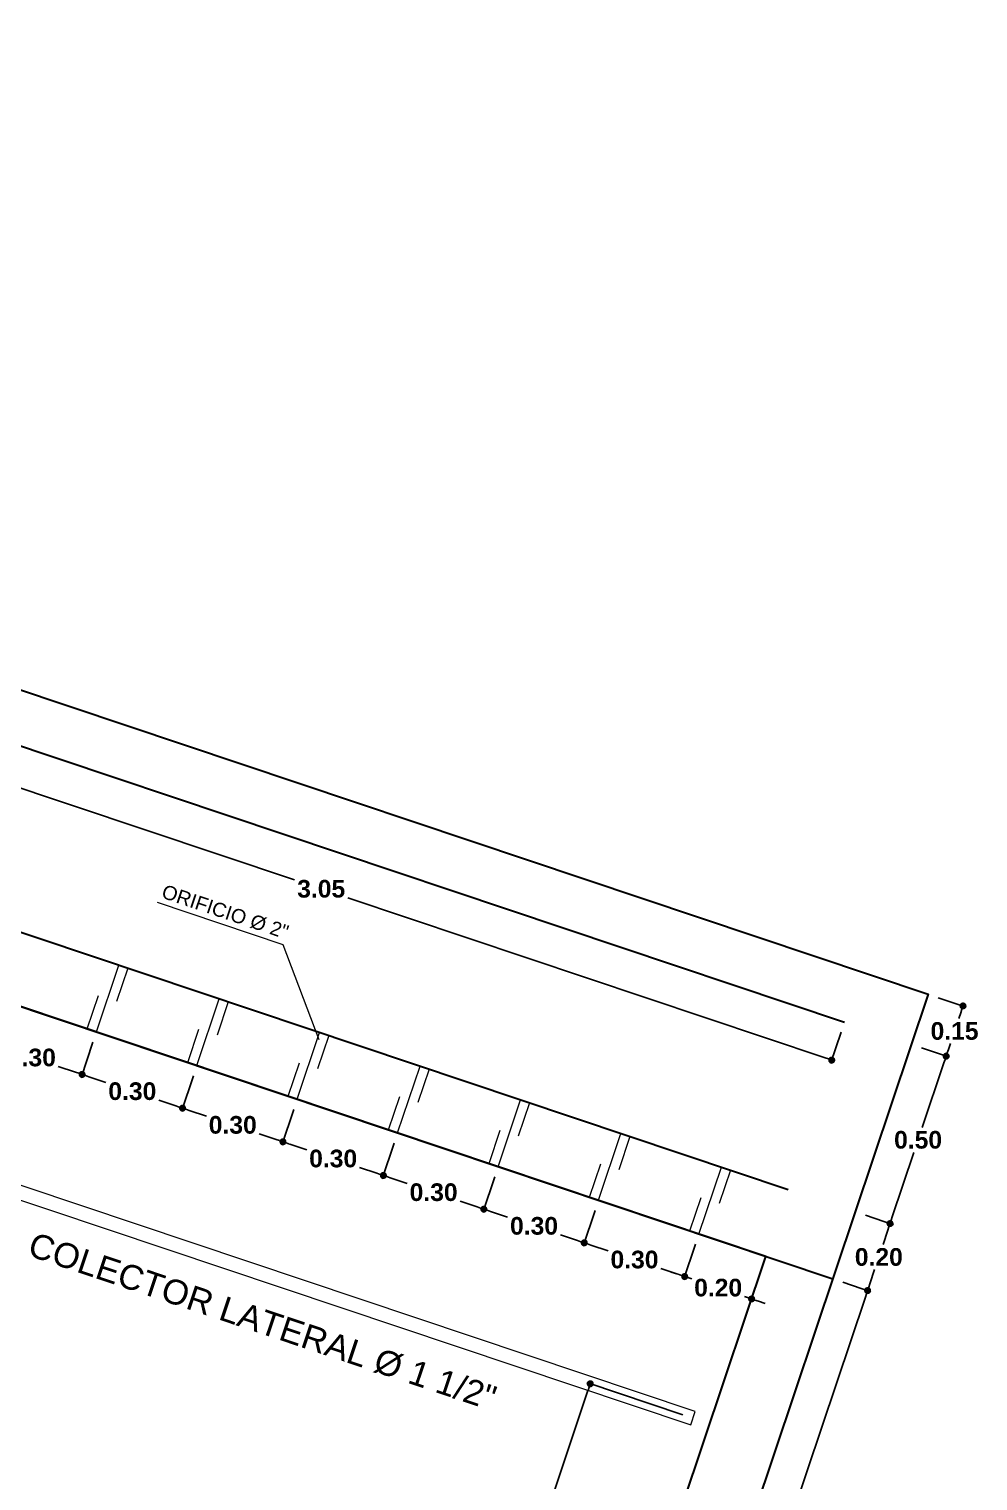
# Model space of a CAD drawing. Header units: metres. Extents: x 2572 to 5235, y 1556 to 2684.
# Drawn here: x 3448.682 to 3451.369, y 2285.626 to 2289.738 of the extents above; entities that cross this region are included whole.
import ezdxf

# ---------------------------------------------------------------- set-up
doc = ezdxf.new("R2010")
doc.units = ezdxf.units.M
doc.linetypes.add('DASHED2', pattern=[0.375, 0.25, -0.125])
doc.linetypes.add('HIDDEN2', pattern=[4.7625, 3.175, -1.5875])
for name, color, linetype, lineweight in [('0-CONCRETO 0.30mm', 146, 'Continuous', 30), ('0-COTAS', 7, 'Continuous', 5), ('0-LINEA1 0.00mm', 1, 'Continuous', 0), ('0-SOMBREADO', 252, 'Continuous', 0), ('0-TEXTO-0.05mm', 7, 'Continuous', 5), ('0-TUBERIA 0.00mm', 140, 'Continuous', 0), ('0-TUBERIAS 0.13mm', 140, 'Continuous', 13)]:
    doc.layers.add(name, color=color, linetype=linetype, lineweight=lineweight)
doc.layers.add('graf-02', color=4, linetype='Continuous')
doc.styles.add('OA-CDC', font='arial.ttf', dxfattribs={"height": 0.04})
doc.styles.add('WMF-Arial0', font='arialbd.ttf')
doc.dimstyles.new('ESC 1 en 100', dxfattribs={"dimtxt": 0.05, "dimasz": 0.02, "dimexe": 0.01, "dimexo": 0.03, "dimgap": 0.01, "dimtad": 0, "dimtih": 1, "dimtoh": 1, "dimzin": 0, "dimdsep": 46, "dimtxsty": 'WMF-Arial0', "dimblk": 'DOT', "dimcen": 2.5, "dimdle": 0.03, "dimclrd": 256, "dimclre": 256, "dimclrt": 256, "dimazin": 0, "dimtfac": 1, "dimtmove": 0, "dimatfit": 1, "dimldrblk": 'DOT', "dimfxl": 0.04, "dimtolj": 1, "dimtzin": 0, "dimarcsym": 0})

# ---------------------------------------------------------------- blocks, each defined once
blk = doc.blocks.new('_Dot')
at = {"layer": 'graf-02', "color": 0, "lineweight": -2}
blk.add_line((-0.5, 0), (-1, 0), dxfattribs=at)
at = {"layer": 'graf-02', "color": 0, "const_width": 0.5}
blk.add_lwpolyline([(-0.25, 0, 1), (0.25, 0, 1)], format="xyb", close=True, dxfattribs=at)
blk = doc.blocks.new('*D39')
at = {"layer": '0-COTAS', "lineweight": -2, "transparency": 16777216}
for p, q in [((3448.0899, 2287.8663), (3448.0602, 2287.7778)), ((3448.0824, 2287.7809), (3449.4337, 2287.3278)), ((3450.9362, 2286.8241), (3449.5849, 2287.2771)), ((3450.9817, 2286.8968), (3450.952, 2286.8082))]:
    blk.add_line(p, q, dxfattribs=at)
at = {"layer": 'Defpoints', "color": 0, "transparency": 16777216}
for p in [(3448.0994, 2287.8947), (3450.9912, 2286.9252), (3450.9552, 2286.8177)]:
    blk.add_point(p, dxfattribs=at)
at = {"layer": '0-COTAS', "lineweight": -2, "transparency": 16777216, "xscale": 0.02, "yscale": 0.02, "zscale": 0.02}
for p, rotation in [((3448.0634, 2287.7872), 161.4655210010615), ((3450.9552, 2286.8177), 341.4655210010615)]:
    blk.add_blockref('_Dot', p, dxfattribs=dict(at, rotation=rotation))
at = {"layer": '0-COTAS', "transparency": 16777216, "insert": (3449.5093, 2287.3025), "char_height": 0.05, "attachment_point": 5, "style": 'WMF-Arial0'}
blk.add_mtext('\\A1;3.05', dxfattribs=at)
blk = doc.blocks.new('*D93')
at = {"layer": '0-COTAS', "lineweight": -2, "transparency": 16777216}
for p, q in [((3451.2093, 2286.8521), (3451.2888, 2286.8255)), ((3451.2729, 2286.8097), (3451.2117, 2286.6272)), ((3451.1267, 2286.3736), (3451.1879, 2286.5561)), ((3451.0504, 2286.378), (3451.1298, 2286.3514))]:
    blk.add_line(p, q, dxfattribs=at)
at = {"layer": 'Defpoints', "color": 0, "transparency": 16777216}
for p in [(3451.1809, 2286.8617), (3451.0219, 2286.3876), (3451.1203, 2286.3546)]:
    blk.add_point(p, dxfattribs=at)
at = {"layer": '0-COTAS', "lineweight": -2, "transparency": 16777216, "xscale": 0.02, "yscale": 0.02, "zscale": 0.02}
for p, rotation in [((3451.2793, 2286.8287), 71.46552093351097), ((3451.1203, 2286.3546), 251.465520933511)]:
    blk.add_blockref('_Dot', p, dxfattribs=dict(at, rotation=rotation))
at = {"layer": '0-COTAS', "transparency": 16777216, "insert": (3451.1998, 2286.5916), "char_height": 0.05, "attachment_point": 5, "style": 'WMF-Arial0'}
blk.add_mtext('\\A1;0.50', dxfattribs=at)
blk = doc.blocks.new('*D94')
at = {"layer": '0-COTAS', "lineweight": -2, "transparency": 16777216}
for p, q in [((3451.0504, 2286.378), (3451.1298, 2286.3514)), ((3451.114, 2286.3356), (3451.1005, 2286.2953)), ((3451.0631, 2286.1839), (3451.0766, 2286.2243)), ((3450.9868, 2286.1884), (3451.0662, 2286.1618))]:
    blk.add_line(p, q, dxfattribs=at)
at = {"layer": 'Defpoints', "color": 0, "transparency": 16777216}
for p in [(3451.0219, 2286.3876), (3450.9584, 2286.198), (3451.0568, 2286.165)]:
    blk.add_point(p, dxfattribs=at)
at = {"layer": '0-COTAS', "lineweight": -2, "transparency": 16777216, "xscale": 0.02, "yscale": 0.02, "zscale": 0.02}
for p, rotation in [((3451.1203, 2286.3546), 71.46552093351097), ((3451.0568, 2286.165), 251.465520933511)]:
    blk.add_blockref('_Dot', p, dxfattribs=dict(at, rotation=rotation))
at = {"layer": '0-COTAS', "transparency": 16777216, "insert": (3451.0886, 2286.2598), "char_height": 0.05, "attachment_point": 5, "style": 'WMF-Arial0'}
blk.add_mtext('\\A1;0.20', dxfattribs=at)
blk = doc.blocks.new('*D95')
at = {"layer": '0-COTAS', "lineweight": -2, "transparency": 16777216}
for p, q in [((3450.9868, 2286.1884), (3451.0662, 2286.1618)), ((3451.0504, 2286.146), (3450.274, 2283.8302)), ((3449.4737, 2281.4433), (3450.2502, 2283.7591)), ((3449.3974, 2281.4478), (3449.4769, 2281.4211))]:
    blk.add_line(p, q, dxfattribs=at)
at = {"layer": 'Defpoints', "color": 0, "transparency": 16777216}
for p in [(3450.9584, 2286.198), (3449.369, 2281.4573), (3449.4674, 2281.4243)]:
    blk.add_point(p, dxfattribs=at)
at = {"layer": '0-COTAS', "lineweight": -2, "transparency": 16777216, "xscale": 0.02, "yscale": 0.02, "zscale": 0.02}
for p, rotation in [((3451.0568, 2286.165), 71.46552093351097), ((3449.4674, 2281.4243), 251.465520933511)]:
    blk.add_blockref('_Dot', p, dxfattribs=dict(at, rotation=rotation))
at = {"layer": '0-COTAS', "transparency": 16777216, "insert": (3450.2621, 2283.7946), "char_height": 0.05, "attachment_point": 5, "style": 'WMF-Arial0'}
blk.add_mtext('\\A1;5.00', dxfattribs=at)
blk = doc.blocks.new('*D97')
at = {"layer": '0-COTAS', "lineweight": -2, "transparency": 16777216}
for p, q in [((3451.257, 2286.9943), (3451.3364, 2286.9677)), ((3451.3206, 2286.9519), (3451.315, 2286.9353)), ((3451.2856, 2286.8476), (3451.2912, 2286.8642)), ((3451.2093, 2286.8521), (3451.2888, 2286.8255))]:
    blk.add_line(p, q, dxfattribs=at)
at = {"layer": 'Defpoints', "color": 0, "transparency": 16777216}
for p in [(3451.2286, 2287.0039), (3451.327, 2286.9709), (3451.1809, 2286.8617)]:
    blk.add_point(p, dxfattribs=at)
at = {"layer": '0-COTAS', "lineweight": -2, "transparency": 16777216, "xscale": 0.02, "yscale": 0.02, "zscale": 0.02}
for p, rotation in [((3451.327, 2286.9709), 71.46552093351099), ((3451.2793, 2286.8287), 251.465520933511)]:
    blk.add_blockref('_Dot', p, dxfattribs=dict(at, rotation=rotation))
at = {"layer": '0-COTAS', "transparency": 16777216, "insert": (3451.3031, 2286.8998), "char_height": 0.05, "attachment_point": 5, "style": 'WMF-Arial0'}
blk.add_mtext('\\A1;0.15', dxfattribs=at)
blk = doc.blocks.new('*D98')
at = {"layer": '0-COTAS', "lineweight": -2, "transparency": 16777216}
for p, q in [((3450.5696, 2286.2967), (3450.5356, 2286.1953)), ((3450.5198, 2286.2112), (3450.5009, 2286.2175)), ((3450.5388, 2286.2048), (3450.5588, 2286.1981)), ((3450.7592, 2286.2331), (3450.7252, 2286.1318)), ((3450.7284, 2286.1412), (3450.7084, 2286.148)), ((3450.7474, 2286.1349), (3450.7663, 2286.1285))]:
    blk.add_line(p, q, dxfattribs=at)
at = {"layer": 'Defpoints', "color": 0, "transparency": 16777216}
for p in [(3450.5791, 2286.3251), (3450.7687, 2286.2615), (3450.5388, 2286.2048)]:
    blk.add_point(p, dxfattribs=at)
at = {"layer": '0-COTAS', "lineweight": -2, "transparency": 16777216, "xscale": 0.02, "yscale": 0.02, "zscale": 0.02}
for p, rotation in [((3450.5388, 2286.2048), 341.4655210010615), ((3450.7284, 2286.1412), 161.4655210010615)]:
    blk.add_blockref('_Dot', p, dxfattribs=dict(at, rotation=rotation))
at = {"layer": '0-COTAS', "transparency": 16777216, "insert": (3450.6336, 2286.173), "char_height": 0.05, "attachment_point": 5, "style": 'WMF-Arial0'}
blk.add_mtext('\\A1;0.20', dxfattribs=at)
blk = doc.blocks.new('*D99')
at = {"layer": '0-COTAS', "lineweight": -2, "transparency": 16777216}
for p, q in [((3450.2851, 2286.392), (3450.2512, 2286.2907)), ((3450.2733, 2286.2938), (3450.3218, 2286.2776)), ((3450.5696, 2286.2967), (3450.5356, 2286.1953)), ((3450.5198, 2286.2112), (3450.4713, 2286.2274))]:
    blk.add_line(p, q, dxfattribs=at)
at = {"layer": 'Defpoints', "color": 0, "transparency": 16777216}
for p in [(3450.2947, 2286.4205), (3450.5791, 2286.3251), (3450.2543, 2286.3002)]:
    blk.add_point(p, dxfattribs=at)
at = {"layer": '0-COTAS', "lineweight": -2, "transparency": 16777216, "xscale": 0.02, "yscale": 0.02, "zscale": 0.02}
for p, rotation in [((3450.2543, 2286.3002), 161.4655210010615), ((3450.5388, 2286.2048), 341.4655210010615)]:
    blk.add_blockref('_Dot', p, dxfattribs=dict(at, rotation=rotation))
at = {"layer": '0-COTAS', "transparency": 16777216, "insert": (3450.3966, 2286.2525), "char_height": 0.05, "attachment_point": 5, "style": 'WMF-Arial0'}
blk.add_mtext('\\A1;0.30', dxfattribs=at)
blk = doc.blocks.new('*D100')
at = {"layer": '0-COTAS', "lineweight": -2, "transparency": 16777216}
for p, q in [((3450.0007, 2286.4874), (3449.9667, 2286.3861)), ((3449.9889, 2286.3892), (3450.0373, 2286.3729)), ((3450.2851, 2286.392), (3450.2512, 2286.2907)), ((3450.2354, 2286.3065), (3450.1869, 2286.3228))]:
    blk.add_line(p, q, dxfattribs=at)
at = {"layer": 'Defpoints', "color": 0, "transparency": 16777216}
for p in [(3450.0102, 2286.5158), (3450.2947, 2286.4205), (3449.9699, 2286.3955)]:
    blk.add_point(p, dxfattribs=at)
at = {"layer": '0-COTAS', "lineweight": -2, "transparency": 16777216, "xscale": 0.02, "yscale": 0.02, "zscale": 0.02}
for p, rotation in [((3449.9699, 2286.3955), 161.4655210010615), ((3450.2543, 2286.3002), 341.4655210010615)]:
    blk.add_blockref('_Dot', p, dxfattribs=dict(at, rotation=rotation))
at = {"layer": '0-COTAS', "transparency": 16777216, "insert": (3450.1121, 2286.3479), "char_height": 0.05, "attachment_point": 5, "style": 'WMF-Arial0'}
blk.add_mtext('\\A1;0.30', dxfattribs=at)
blk = doc.blocks.new('*D101')
at = {"layer": '0-COTAS', "lineweight": -2, "transparency": 16777216}
for p, q in [((3449.7163, 2286.5828), (3449.6823, 2286.4814)), ((3449.7044, 2286.4845), (3449.7529, 2286.4683)), ((3450.0007, 2286.4874), (3449.9667, 2286.3861)), ((3449.9509, 2286.4019), (3449.9025, 2286.4182))]:
    blk.add_line(p, q, dxfattribs=at)
at = {"layer": 'Defpoints', "color": 0, "transparency": 16777216}
for p in [(3449.7258, 2286.6112), (3449.6855, 2286.4909), (3450.0102, 2286.5158)]:
    blk.add_point(p, dxfattribs=at)
at = {"layer": '0-COTAS', "lineweight": -2, "transparency": 16777216, "xscale": 0.02, "yscale": 0.02, "zscale": 0.02}
for p, rotation in [((3449.6855, 2286.4909), 161.4655210010615), ((3449.9699, 2286.3955), 341.4655210010615)]:
    blk.add_blockref('_Dot', p, dxfattribs=dict(at, rotation=rotation))
at = {"layer": '0-COTAS', "transparency": 16777216, "insert": (3449.8277, 2286.4432), "char_height": 0.05, "attachment_point": 5, "style": 'WMF-Arial0'}
blk.add_mtext('\\A1;0.30', dxfattribs=at)
blk = doc.blocks.new('*D102')
at = {"layer": '0-COTAS', "lineweight": -2, "transparency": 16777216}
for p, q in [((3449.4318, 2286.6781), (3449.3978, 2286.5768)), ((3449.42, 2286.5799), (3449.4685, 2286.5637)), ((3449.7163, 2286.5828), (3449.6823, 2286.4814)), ((3449.6665, 2286.4973), (3449.618, 2286.5135))]:
    blk.add_line(p, q, dxfattribs=at)
at = {"layer": 'Defpoints', "color": 0, "transparency": 16777216}
for p in [(3449.4414, 2286.7066), (3449.401, 2286.5863), (3449.7258, 2286.6112)]:
    blk.add_point(p, dxfattribs=at)
at = {"layer": '0-COTAS', "lineweight": -2, "transparency": 16777216, "xscale": 0.02, "yscale": 0.02, "zscale": 0.02}
for p, rotation in [((3449.401, 2286.5863), 161.4655210010615), ((3449.6855, 2286.4909), 341.4655210010615)]:
    blk.add_blockref('_Dot', p, dxfattribs=dict(at, rotation=rotation))
at = {"layer": '0-COTAS', "transparency": 16777216, "insert": (3449.5432, 2286.5386), "char_height": 0.05, "attachment_point": 5, "style": 'WMF-Arial0'}
blk.add_mtext('\\A1;0.30', dxfattribs=at)
blk = doc.blocks.new('*D103')
at = {"layer": '0-COTAS', "lineweight": -2, "transparency": 16777216}
for p, q in [((3449.1474, 2286.7735), (3449.1134, 2286.6721)), ((3449.1355, 2286.6753), (3449.184, 2286.659)), ((3449.4318, 2286.6781), (3449.3978, 2286.5768)), ((3449.3821, 2286.5926), (3449.3336, 2286.6089))]:
    blk.add_line(p, q, dxfattribs=at)
at = {"layer": 'Defpoints', "color": 0, "transparency": 16777216}
for p in [(3449.1569, 2286.8019), (3449.4414, 2286.7066), (3449.1166, 2286.6816)]:
    blk.add_point(p, dxfattribs=at)
at = {"layer": '0-COTAS', "lineweight": -2, "transparency": 16777216, "xscale": 0.02, "yscale": 0.02, "zscale": 0.02}
for p, rotation in [((3449.1166, 2286.6816), 161.4655210010615), ((3449.401, 2286.5863), 341.4655210010615)]:
    blk.add_blockref('_Dot', p, dxfattribs=dict(at, rotation=rotation))
at = {"layer": '0-COTAS', "transparency": 16777216, "insert": (3449.2588, 2286.6339), "char_height": 0.05, "attachment_point": 5, "style": 'WMF-Arial0'}
blk.add_mtext('\\A1;0.30', dxfattribs=at)
blk = doc.blocks.new('*D43')
at = {"layer": '0-COTAS', "lineweight": -2, "transparency": 16777216}
for p, q in [((3448.8629, 2286.8688), (3448.829, 2286.7675)), ((3448.8511, 2286.7706), (3448.8996, 2286.7544)), ((3449.1474, 2286.7735), (3449.1134, 2286.6721)), ((3449.0976, 2286.688), (3449.0491, 2286.7042))]:
    blk.add_line(p, q, dxfattribs=at)
at = {"layer": 'Defpoints', "color": 0, "transparency": 16777216}
for p in [(3448.8725, 2286.8973), (3448.8321, 2286.777), (3449.1569, 2286.8019)]:
    blk.add_point(p, dxfattribs=at)
at = {"layer": '0-COTAS', "lineweight": -2, "transparency": 16777216, "xscale": 0.02, "yscale": 0.02, "zscale": 0.02}
for p, rotation in [((3448.8321, 2286.777), 161.4655210010615), ((3449.1166, 2286.6816), 341.4655210010615)]:
    blk.add_blockref('_Dot', p, dxfattribs=dict(at, rotation=rotation))
at = {"layer": '0-COTAS', "transparency": 16777216, "insert": (3448.9744, 2286.7293), "char_height": 0.05, "attachment_point": 5, "style": 'WMF-Arial0'}
blk.add_mtext('\\A1;0.30', dxfattribs=at)
blk = doc.blocks.new('*D44')
at = {"layer": '0-COTAS', "lineweight": -2, "transparency": 16777216}
for p, q in [((3448.5785, 2286.9642), (3448.5445, 2286.8629)), ((3448.5667, 2286.866), (3448.6151, 2286.8497)), ((3448.8629, 2286.8688), (3448.829, 2286.7675)), ((3448.8132, 2286.7834), (3448.7647, 2286.7996))]:
    blk.add_line(p, q, dxfattribs=at)
at = {"layer": 'Defpoints', "color": 0, "transparency": 16777216}
for p in [(3448.588, 2286.9926), (3448.5477, 2286.8724), (3448.8725, 2286.8973)]:
    blk.add_point(p, dxfattribs=at)
at = {"layer": '0-COTAS', "lineweight": -2, "transparency": 16777216, "xscale": 0.02, "yscale": 0.02, "zscale": 0.02}
for p, rotation in [((3448.5477, 2286.8724), 161.4655210010615), ((3448.8321, 2286.777), 341.4655210010615)]:
    blk.add_blockref('_Dot', p, dxfattribs=dict(at, rotation=rotation))
at = {"layer": '0-COTAS', "transparency": 16777216, "insert": (3448.6899, 2286.8247), "char_height": 0.05, "attachment_point": 5, "style": 'WMF-Arial0'}
blk.add_mtext('\\A1;0.30', dxfattribs=at)
blk = doc.blocks.new('*D52')
at = {"layer": '0-COTAS', "lineweight": -2, "transparency": 16777216}
for p, q in [((3450.2649, 2285.882), (3450.1243, 2285.4624)), ((3450.5339, 2285.8129), (3450.2618, 2285.9041)), ((3449.9598, 2284.9718), (3450.1005, 2285.3914)), ((3450.2161, 2284.8648), (3449.9439, 2284.956))]:
    blk.add_line(p, q, dxfattribs=at)
at = {"layer": 'Defpoints', "color": 0, "transparency": 16777216}
for p in [(3450.5624, 2285.8034), (3449.9534, 2284.9528), (3450.2445, 2284.8552)]:
    blk.add_point(p, dxfattribs=at)
at = {"layer": '0-COTAS', "lineweight": -2, "transparency": 16777216, "xscale": 0.02, "yscale": 0.02, "zscale": 0.02}
for p, rotation in [((3450.2713, 2285.901), 71.46552093351097), ((3449.9534, 2284.9528), 251.465520933511)]:
    blk.add_blockref('_Dot', p, dxfattribs=dict(at, rotation=rotation))
at = {"layer": '0-COTAS', "transparency": 16777216, "insert": (3450.1124, 2285.4269), "char_height": 0.05, "attachment_point": 5, "style": 'WMF-Arial0'}
blk.add_mtext('\\A1;1.00', dxfattribs=at)

msp = doc.modelspace()

# ---------------------------------------------------------------- linework, layer by layer
at = {"layer": '0-CONCRETO 0.30mm'}
for points in [[(3444.4225, 2282.9047), (3441.1515, 2284.0014), (3442.868, 2289.1213), (3443.0746, 2289.7376), (3446.156, 2288.7045), (3446.3945, 2289.4156), (3448.3855, 2288.7481), (3448.1471, 2288.037), (3451.2286, 2287.0039), (3451.0219, 2286.3876), (3449.3054, 2281.2677), (3446.0344, 2282.3643)], [(3442.8044, 2288.9317), (3450.9584, 2286.198)], [(3447.8627, 2288.1323), (3447.815, 2287.9901), (3450.9912, 2286.9252)], [(3447.0398, 2287.7227), (3450.8323, 2286.4512)]]:
    msp.add_lwpolyline(points, dxfattribs=at)
msp.add_lwpolyline([(3445.3868, 2282.7924), (3449.1794, 2281.5209), (3450.7687, 2286.2615), (3446.9762, 2287.533)], close=True, dxfattribs=at)
at = {"layer": '0-LINEA1 0.00mm'}
msp.add_lwpolyline([(3449.0444, 2287.2648), (3449.4009, 2287.1453), (3449.503, 2286.8757)], dxfattribs=at)
at = {"layer": '0-SOMBREADO', "color": 253, "linetype": 'HIDDEN2', "ltscale": 0.25}
for points in [[(3448.8725, 2286.8973), (3448.936, 2287.0869)], [(3449.1569, 2286.8019), (3449.2205, 2286.9915)], [(3449.4414, 2286.7066), (3449.5049, 2286.8962)], [(3449.7258, 2286.6112), (3449.7894, 2286.8008)], [(3450.0102, 2286.5158), (3450.0738, 2286.7055)], [(3450.2947, 2286.4205), (3450.3582, 2286.6101)], [(3450.5791, 2286.3251), (3450.6427, 2286.5147)]]:
    msp.add_lwpolyline(points, dxfattribs=at)
at = {"layer": '0-TUBERIA 0.00mm', "linetype": 'DASHED2', "ltscale": 0.1}
for points in [[(3448.9616, 2287.0783), (3448.8981, 2286.8887), (3448.8469, 2286.9059), (3448.9104, 2287.0955)], [(3449.2461, 2286.983), (3449.1825, 2286.7933), (3449.1313, 2286.8105), (3449.1949, 2287.0001)], [(3449.5305, 2286.8876), (3449.4669, 2286.698), (3449.4158, 2286.7151), (3449.4793, 2286.9048)], [(3449.815, 2286.7922), (3449.7514, 2286.6026), (3449.7002, 2286.6198), (3449.7638, 2286.8094)], [(3450.0994, 2286.6969), (3450.0358, 2286.5073), (3449.9846, 2286.5244), (3450.0482, 2286.714)], [(3450.3838, 2286.6015), (3450.3203, 2286.4119), (3450.2691, 2286.4291), (3450.3326, 2286.6187)], [(3450.6683, 2286.5062), (3450.6047, 2286.3165), (3450.5535, 2286.3337), (3450.6171, 2286.5233)]]:
    msp.add_lwpolyline(points, close=True, dxfattribs=at)
at = {"layer": '0-TUBERIAS 0.13mm'}
msp.add_lwpolyline([(3446.9199, 2287.0035), (3450.556, 2285.7844), (3450.5687, 2285.8223), (3446.9327, 2287.0414, 1)], format="xyb", close=True, dxfattribs=at)

# ---------------------------------------------------------------- texts
at = {"layer": '0-TEXTO-0.05mm', "style": 'OA-CDC'}
msp.add_text('ORIFICIO Ø 2"', height=0.04, rotation=341.4655, dxfattribs=at).set_placement((3449.0542, 2287.2784))
at = {"layer": '0-TEXTO-0.05mm', "insert": (3450.0121, 2285.8908), "char_height": 0.07, "width": 1.499673, "attachment_point": 3, "rotation": 341.4655, "style": 'OA-CDC'}
msp.add_mtext('{\\fSwis721 BT|b0|i0|c0|p34;COLECTOR LATERAL }Ø 1 1/2"', dxfattribs=at)

# ---------------------------------------------------------------- dimensions: what is measured, and where the dimension line sits
at = {"layer": '0-COTAS'}
for base, p1, p2, angle, picture, middle in [((3450.9552, 2286.8177), (3448.0994, 2287.8947), (3450.9912, 2286.9252), 341.4655, '*D39', (3449.5093, 2287.3025)), ((3448.5477, 2286.8724), (3448.8725, 2286.8973), (3448.588, 2286.9926), 341.4655, '*D44', (3448.6899, 2286.8247)), ((3451.327, 2286.9709), (3451.1809, 2286.8617), (3451.2286, 2287.0039), 251.4655, '*D97', (3451.3031, 2286.8998)), ((3448.8321, 2286.777), (3449.1569, 2286.8019), (3448.8725, 2286.8973), 341.4655, '*D43', (3448.9744, 2286.7293)), ((3451.1203, 2286.3546), (3451.1809, 2286.8617), (3451.0219, 2286.3876), 251.4655, '*D93', (3451.1998, 2286.5916)), ((3449.1166, 2286.6816), (3449.4414, 2286.7066), (3449.1569, 2286.8019), 341.4655, '*D103', (3449.2588, 2286.6339)), ((3449.401, 2286.5863), (3449.7258, 2286.6112), (3449.4414, 2286.7066), 341.4655, '*D102', (3449.5432, 2286.5386)), ((3449.6855, 2286.4909), (3450.0102, 2286.5158), (3449.7258, 2286.6112), 341.4655, '*D101', (3449.8277, 2286.4432)), ((3449.9699, 2286.3955), (3450.2947, 2286.4205), (3450.0102, 2286.5158), 341.4655, '*D100', (3450.1121, 2286.3479)), ((3450.2543, 2286.3002), (3450.5791, 2286.3251), (3450.2947, 2286.4205), 341.4655, '*D99', (3450.3966, 2286.2525)), ((3451.0568, 2286.165), (3451.0219, 2286.3876), (3450.9584, 2286.198), 251.4655, '*D94', (3451.0886, 2286.2598)), ((3449.4674, 2281.4243), (3450.9584, 2286.198), (3449.369, 2281.4573), 251.4655, '*D95', (3450.2621, 2283.7946))]:
    dim = msp.add_linear_dim(base=base, p1=p1, p2=p2, angle=angle, dimstyle='ESC 1 en 100', override={"dimtmove": 1}, dxfattribs=at)
    dim.commit()
    dim.dimension.update_dxf_attribs({"geometry": picture, "text_midpoint": middle})
for base, p1, p2, angle, picture, middle in [((3450.5388, 2286.2048), (3450.7687, 2286.2615), (3450.5791, 2286.3251), 341.4655, '*D98', (3450.6336, 2286.173)), ((3449.9534, 2284.9528), (3450.5624, 2285.8034), (3450.2445, 2284.8552), 251.4655, '*D52', (3450.1124, 2285.4269))]:
    dim = msp.add_linear_dim(base=base, p1=p1, p2=p2, angle=angle, dimstyle='ESC 1 en 100', dxfattribs=at)
    dim.commit()
    dim.dimension.update_dxf_attribs({"geometry": picture, "text_midpoint": middle})

doc.saveas('drawing.dxf')
